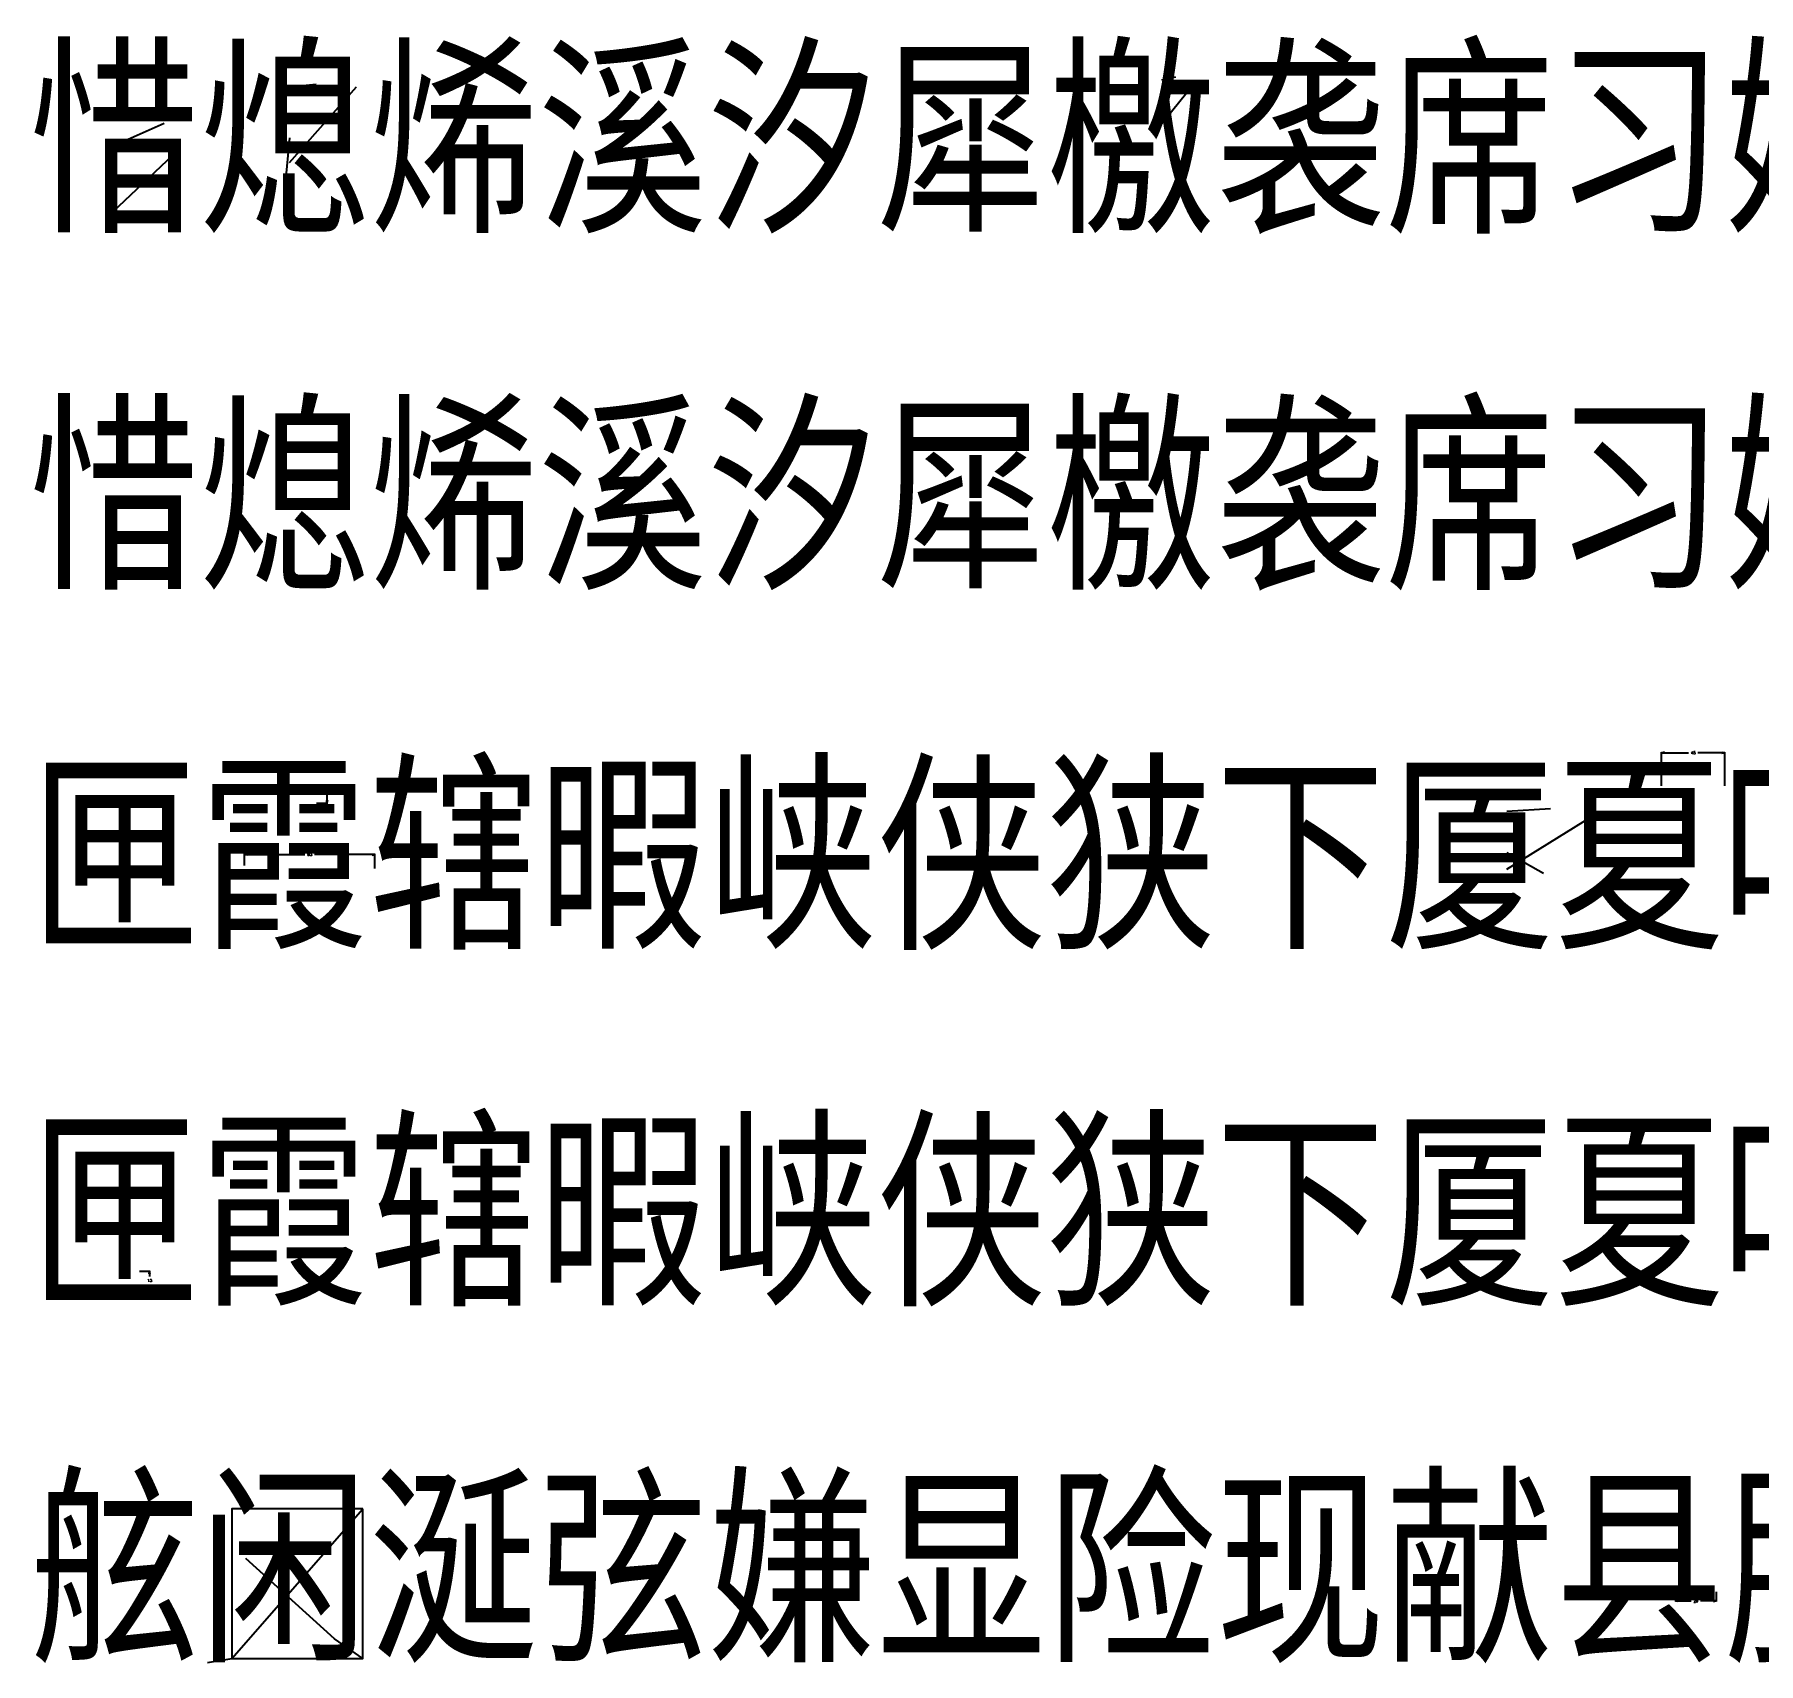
# Model space of a CAD drawing. Header units: millimetres. Extents: x 57484 to 62949, y 20083 to 192180.
# Drawn here: x 57488 to 58716, y 116854 to 118014 of the extents above; entities that cross this region are included whole.
import ezdxf

# ---------------------------------------------------------------- set-up
doc = ezdxf.new("R2010")
doc.units = ezdxf.units.MM
doc.header["$MEASUREMENT"] = 0
doc.layers.add('PenUp', color=1, linetype='Continuous')
doc.styles.add('border', font='simplex.shx', dxfattribs={"bigfont": 'border.shx'})
doc.styles.add('chin2', font='simplex.shx', dxfattribs={"bigfont": 'chin2.shx'})
doc.styles.add('gbk', font='simplex.shx', dxfattribs={"bigfont": 'gbk.shx'})
doc.dimstyles.get("Standard").update_dxf_attribs({"dimscale": 2, "dimtxt": 1, "dimasz": 1, "dimexe": 0.18, "dimexo": 0.0625, "dimgap": 0.9, "dimtad": 0, "dimtih": 1, "dimtoh": 1, "dimdec": 0, "dimzin": 12, "dimdsep": 46, "dimtxsty": 'chin2', "dimblk": 'OPEN', "dimcen": 1, "dimadec": 0, "dimazin": 3, "dimtfac": 1, "dimtdec": 0, "dimtofl": 0, "dimtmove": 0, "dimatfit": 3, "dimldrblk": 'OPEN', "dimfxl": 1, "dimtolj": 1, "dimtzin": 0, "dimarcsym": 0})

# ---------------------------------------------------------------- blocks, each defined once
blk = doc.blocks.new('_Open')
at = {"color": 0, "linetype": 'ByBlock', "lineweight": -2}
for p, q in [((-1, 0.17), (0, 0)), ((-1, -0.17), (0, 0)), ((0, 0), (-1, 0))]:
    blk.add_line(p, q, dxfattribs=at)
blk = doc.blocks.new('*D129')
at = {"color": 0, "lineweight": -2, "transparency": 16777216}
for p, q in [((57689.2, 117478.2), (57697, 117478.2)), ((57696.7, 117476.2), (57696.7, 117468.3)), ((57689.2, 117466.3), (57697, 117466.3)), ((57696.7, 117464.3), (57694.7, 117464.3)), ((57696.7, 117466.3), (57696.7, 117464.3))]:
    blk.add_line(p, q, dxfattribs=at)
at = {"layer": 'Defpoints', "color": 0, "transparency": 16777216}
for p in [(57689.1, 117478.2), (57689.1, 117466.3), (57696.7, 117466.3)]:
    blk.add_point(p, dxfattribs=at)
at = {"color": 0, "lineweight": -2, "transparency": 16777216, "xscale": 2, "yscale": 2, "zscale": 2}
for p, rotation in [((57696.7, 117478.2), 90), ((57696.7, 117466.3), 270)]:
    blk.add_blockref('_Open', p, dxfattribs=dict(at, rotation=rotation))
at = {"color": 0, "transparency": 16777216, "insert": (57691.4, 117464.3), "char_height": 2, "attachment_point": 5, "style": 'chin2'}
blk.add_mtext('\\A1;12', dxfattribs=at)
blk = doc.blocks.new('*D130')
at = {"color": 0, "lineweight": -2, "transparency": 16777216}
for p, q in [((58647.2, 117478.8), (58647.2, 117502.7)), ((58649.2, 117502.3), (58666.3, 117502.3)), ((58690.2, 117502.3), (58673.1, 117502.3)), ((58692.2, 117478.8), (58692.2, 117502.7))]:
    blk.add_line(p, q, dxfattribs=at)
at = {"layer": 'Defpoints', "color": 0, "transparency": 16777216}
for p in [(58647.2, 117502.3), (58647.2, 117478.7), (58692.2, 117478.7)]:
    blk.add_point(p, dxfattribs=at)
at = {"color": 0, "lineweight": -2, "transparency": 16777216, "xscale": 2, "yscale": 2, "zscale": 2, "rotation": 180}
blk.add_blockref('_Open', (58647.2, 117502.3), dxfattribs=at)
at = {"color": 0, "lineweight": -2, "transparency": 16777216, "xscale": 2, "yscale": 2, "zscale": 2}
blk.add_blockref('_Open', (58692.2, 117502.3), dxfattribs=at)
at = {"color": 0, "transparency": 16777216, "insert": (58669.7, 117502.3), "char_height": 2, "attachment_point": 5, "style": 'chin2'}
blk.add_mtext('\\A1;45', dxfattribs=at)
blk = doc.blocks.new('*D131')
at = {"color": 0, "lineweight": -2, "transparency": 16777216}
for p, q in [((57638.1, 117422), (57638.1, 117430.2)), ((57640.1, 117429.8), (57681.1, 117429.8)), ((57728.9, 117429.8), (57687.9, 117429.8)), ((57730.9, 117419.8), (57730.9, 117430.2))]:
    blk.add_line(p, q, dxfattribs=at)
at = {"layer": 'Defpoints', "color": 0, "transparency": 16777216}
for p in [(57638.1, 117421.9), (57730.9, 117429.8), (57730.9, 117419.7)]:
    blk.add_point(p, dxfattribs=at)
at = {"color": 0, "lineweight": -2, "transparency": 16777216, "xscale": 2, "yscale": 2, "zscale": 2, "rotation": 180}
blk.add_blockref('_Open', (57638.1, 117429.8), dxfattribs=at)
at = {"color": 0, "lineweight": -2, "transparency": 16777216, "xscale": 2, "yscale": 2, "zscale": 2}
blk.add_blockref('_Open', (57730.9, 117429.8), dxfattribs=at)
at = {"color": 0, "transparency": 16777216, "insert": (57684.5, 117429.8), "char_height": 2, "attachment_point": 5, "style": 'chin2'}
blk.add_mtext('\\A1;93', dxfattribs=at)
blk = doc.blocks.new('*D138')
at = {"color": 0, "lineweight": -2, "transparency": 16777216}
for p, q in [((58657, 116904.6), (58657, 116897.8)), ((58659, 116898.2), (58668.2, 116898.2)), ((58684.1, 116898.2), (58674.9, 116898.2)), ((58686.1, 116904.6), (58686.1, 116897.8))]:
    blk.add_line(p, q, dxfattribs=at)
at = {"layer": 'Defpoints', "color": 0, "transparency": 16777216}
for p in [(58657, 116904.7), (58686.1, 116904.7), (58686.1, 116898.2)]:
    blk.add_point(p, dxfattribs=at)
at = {"color": 0, "lineweight": -2, "transparency": 16777216, "xscale": 2, "yscale": 2, "zscale": 2, "rotation": 180}
blk.add_blockref('_Open', (58657, 116898.2), dxfattribs=at)
at = {"color": 0, "lineweight": -2, "transparency": 16777216, "xscale": 2, "yscale": 2, "zscale": 2}
blk.add_blockref('_Open', (58686.1, 116898.2), dxfattribs=at)
at = {"color": 0, "transparency": 16777216, "insert": (58671.5, 116898.2), "char_height": 2, "attachment_point": 5, "style": 'chin2'}
blk.add_mtext('\\A1;29', dxfattribs=at)
blk = doc.blocks.new('*D139')
at = {"color": 0, "lineweight": -2, "transparency": 16777216}
for p, q in [((57563.3, 117133.1), (57570.8, 117133.1)), ((57570.5, 117131.1), (57570.5, 117129.2)), ((57563.3, 117119.7), (57570.8, 117119.7)), ((57570.5, 117121.7), (57570.5, 117123.6))]:
    blk.add_line(p, q, dxfattribs=at)
at = {"layer": 'Defpoints', "color": 0, "transparency": 16777216}
for p in [(57563.1, 117133.1), (57563.1, 117119.7), (57570.5, 117119.7)]:
    blk.add_point(p, dxfattribs=at)
at = {"color": 0, "lineweight": -2, "transparency": 16777216, "xscale": 2, "yscale": 2, "zscale": 2}
for p, rotation in [((57570.5, 117133.1), 90), ((57570.5, 117119.7), 270)]:
    blk.add_blockref('_Open', p, dxfattribs=dict(at, rotation=rotation))
at = {"color": 0, "transparency": 16777216, "insert": (57570.5, 117126.4), "char_height": 2, "attachment_point": 5, "style": 'chin2'}
blk.add_mtext('\\A1;13', dxfattribs=at)

msp = doc.modelspace()

# ---------------------------------------------------------------- linework, layer by layer
for p, q in [((57670, 117922.6), (57717.9, 117976.5)), ((58291.1, 117950.3), (58316.2, 117981.3)), ((57540.1, 117883.4), (57591.4, 117932.2)), ((58537, 117419.4), (58603.1, 117460.5)), ((57629.1, 116857.2), (57722.2, 116963.8)), ((57722.2, 116857.2), (57702.2, 116871.2))]:
    msp.add_line(p, q)
msp.add_lwpolyline([(57722.2, 116963.8), (57629.1, 116963.8), (57629.1, 116857.2), (57722.2, 116857.2)], close=True)
at = {"layer": 'PenUp'}
for p, q in [((57689, 117978.3), (57670.1, 117976.4)), ((58301.1, 117983.4), (58291.1, 117981.4)), ((58291.2, 117965.5), (58298.1, 117945.5)), ((57580.9, 117950.4), (57540.2, 117932.3)), ((57670.1, 117940.2), (57667, 117907.4)), ((58568.1, 117462.3), (58537, 117460.5)), ((58537, 117431.3), (58563.2, 117416.5)), ((57702.2, 116871.2), (57639, 116928.4)), ((57611.8, 116854.3), (57629.1, 116857.2))]:
    msp.add_line(p, q, dxfattribs=at)

# ---------------------------------------------------------------- texts
at = {"color": 4, "style": 'border'}
for s, p in [('惜熄烯溪汐犀檄袭席习媳喜铣洗系隙戏细瞎虾', (57485.1, 117872.4)), ('匣霞辖暇峡侠狭下厦夏吓掀锨先仙鲜纤咸贤衔', (57485.1, 117362.4)), ('舷闲涎弦嫌显险现献县腺馅羡宪陷限线相厢镶', (57485.1, 116854.4))]:
    msp.add_text(s, height=127, dxfattribs=at).set_placement(p)
at = {"color": 2, "style": 'gbk'}
for s, p in [('惜熄烯溪汐犀檄袭席习媳喜铣洗系隙戏细瞎虾', (57485.1, 117618.4)), ('匣霞辖暇峡侠狭下厦夏吓掀锨先仙鲜纤咸贤衔', (57485.1, 117108.4))]:
    msp.add_text(s, height=127, dxfattribs=at).set_placement(p)

# ---------------------------------------------------------------- dimensions: what is measured, and where the dimension line sits
for base, p1, p2, picture, middle in [((58647.2, 117502.3), (58692.2, 117478.7), (58647.2, 117478.7), '*D130', (58669.7, 117502.3)), ((57730.9, 117429.8), (57638.1, 117421.9), (57730.9, 117419.7), '*D131', (57684.5, 117429.8)), ((58686.1, 116898.2), (58657, 116904.7), (58686.1, 116904.7), '*D138', (58671.5, 116898.2))]:
    dim = msp.add_linear_dim(base=base, p1=p1, p2=p2, dimstyle='Standard')
    dim.commit()
    dim.dimension.update_dxf_attribs({"geometry": picture, "text_midpoint": middle})
for base, p1, p2, picture, middle in [((57696.7, 117466.3), (57689.1, 117478.2), (57689.1, 117466.3), '*D129', (57691.4, 117464.3)), ((57570.5, 117119.7), (57563.1, 117133.1), (57563.1, 117119.7), '*D139', (57570.5, 117126.4))]:
    dim = msp.add_linear_dim(base=base, p1=p1, p2=p2, angle=90, dimstyle='Standard')
    dim.commit()
    dim.dimension.update_dxf_attribs({"geometry": picture, "text_midpoint": middle})

doc.saveas('drawing.dxf')
